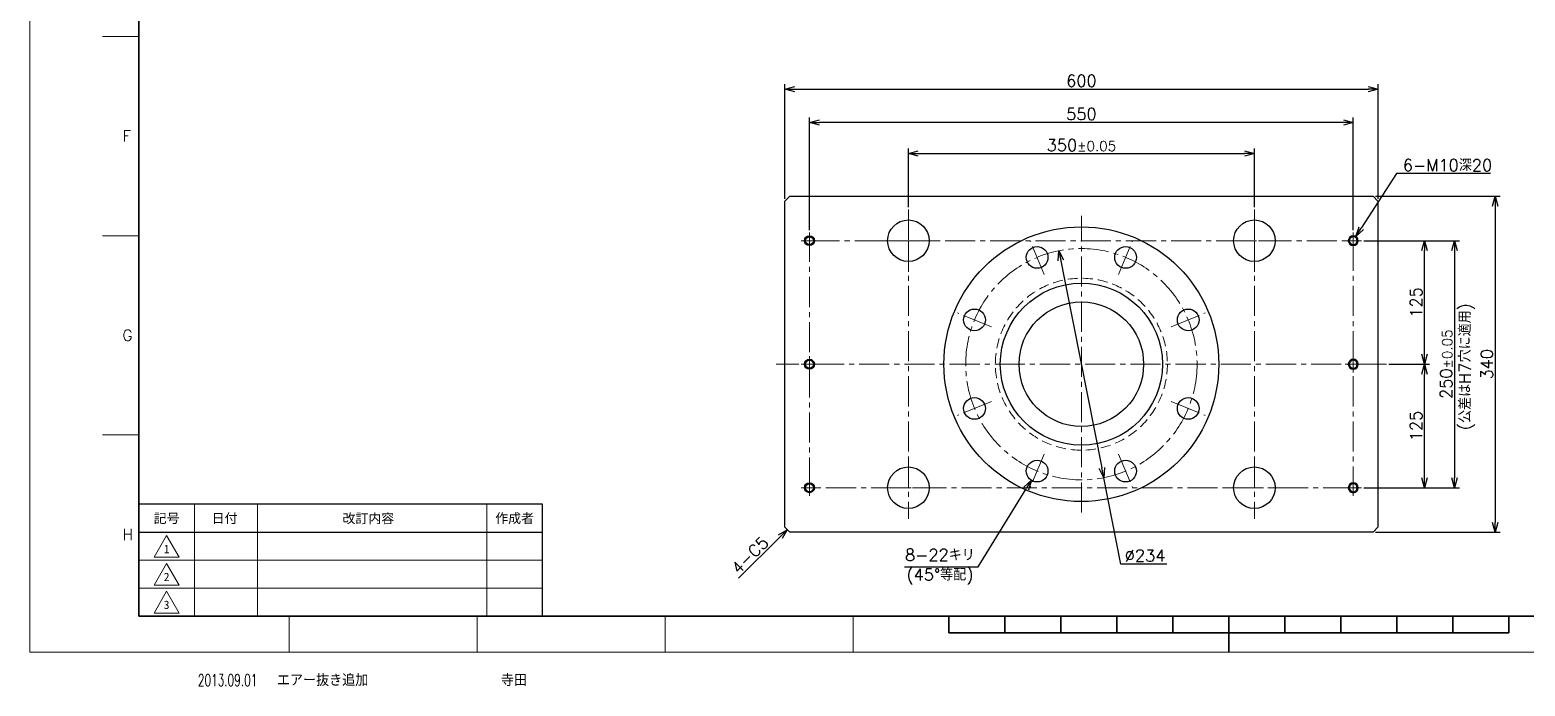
# Model space of a CAD drawing. Header units: millimetres. Extents: x 0 to 2352, y -34 to 1655.
# Drawn here: x 0 to 1512, y -34 to 630 of the extents above; entities that cross this region are included whole.
import ezdxf
from ezdxf import colors
from ezdxf.entities.mleader import LeaderData, LeaderLine
from ezdxf.enums import TextEntityAlignment as Align
from ezdxf.math import Vec2, Vec3

# ---------------------------------------------------------------- set-up
doc = ezdxf.new("R2010")
doc.units = ezdxf.units.MM
doc.header["$LTSCALE"] = 1.6
doc.header["$PDMODE"] = 99
doc.header["$PDSIZE"] = 1
doc.linetypes.add('CENTER2', pattern=[28.575, 19.05, -3.175, 3.175, -3.175])
doc.linetypes.add('HIDDEN', pattern=[9.525, 6.35, -3.175])
for name, color, linetype, lineweight in [('04_HIDDEN', 2, 'HIDDEN', 13), ('05_CENTER', 4, 'CENTER2', 13), ('08_DIM', 3, 'Continuous', 13), ('90_FRAME', 5, 'Continuous', 35)]:
    doc.layers.add(name, color=color, linetype=linetype, lineweight=lineweight)
doc.layers.add('91_BLANK', color=5, linetype='Continuous', lineweight=0, plot=False)
doc.styles.add('KSS_TXT', font='txt.shx', dxfattribs={"bigfont": 'extfont2.shx'})
doc.styles.add('MS_G', font='MS Gothic.ttf')
doc.styles.get("Standard").update_dxf_attribs({"font": 'txt.shx', "bigfont": 'extfont2.shx'})
doc.styles.add('表題用', font='MS PGothic.ttf')
doc.dimstyles.new('KSS_DIM', dxfattribs={"dimscale": 4, "dimtxt": 3, "dimasz": 2.5, "dimexe": 1.25, "dimexo": 0.625, "dimtad": 1, "dimdsep": 46, "dimtxsty": 'KSS_TXT', "dimblk": 'OPEN30', "dimcen": 0, "dimazin": 2, "dimtfac": 0.75, "dimtmove": 0, "dimatfit": 3, "dimldrblk": 'OPEN30', "dimfxl": 1.25, "dimtolj": 1, "dimarcsym": 0})
doc.dimstyles.new('KSS_DIM$3', dxfattribs={"dimscale": 4, "dimtxt": 3, "dimasz": 2.5, "dimexe": 1.25, "dimexo": 0.625, "dimtad": 1, "dimtih": 1, "dimtoh": 1, "dimdsep": 46, "dimtxsty": 'KSS_TXT', "dimblk": 'OPEN30', "dimcen": 0, "dimazin": 2, "dimtfac": 0.75, "dimtofl": 0, "dimtmove": 0, "dimatfit": 3, "dimldrblk": 'OPEN30', "dimfxl": 1.25, "dimtolj": 1, "dimarcsym": 0})

# ---------------------------------------------------------------- blocks, each defined once
blk = doc.blocks.new('AM_BALLOON1')
at = {"transparency": 16777216}
blk.add_circle((0, 0), 5, dxfattribs=at)
blk.add_attdef('B_NUMBER', text='', height=3, dxfattribs=at).set_placement((0, 0), align=Align.MIDDLE_CENTER)
blk = doc.blocks.new('_OPEN')
at = {"color": 0, "linetype": 'ByBlock'}
for p, q in [((-1, 0.17), (0, 0)), ((0, 0), (-1, -0.17)), ((0, 0), (-1, 0))]:
    blk.add_line(p, q, dxfattribs=at)
blk = doc.blocks.new('_Open30')
at = {"color": 0, "linetype": 'ByBlock', "lineweight": -2}
for p, q in [((-1, 0.27), (0, 0)), ((0, 0), (-1, -0.27)), ((0, 0), (-1, 0))]:
    blk.add_line(p, q, dxfattribs=at)
blk = doc.blocks.new('*D154')
at = {"layer": '08_DIM', "color": 0, "lineweight": -2, "transparency": 16777216}
for p, q in [((888.6, 450.5), (888.6, 509.7)), ((898.6, 504.7), (1228.6, 504.7)), ((1238.6, 450.5), (1238.6, 509.7))]:
    blk.add_line(p, q, dxfattribs=at)
at = {"layer": 'Defpoints', "color": 0, "transparency": 16777216}
for p in [(1238.6, 504.7), (888.6, 448), (1238.6, 448)]:
    blk.add_point(p, dxfattribs=at)
at = {"layer": '08_DIM', "color": 0, "lineweight": -2, "transparency": 16777216, "xscale": 10, "yscale": 10, "zscale": 10, "rotation": 180}
blk.add_blockref('_Open30', (888.6, 504.7), dxfattribs=at)
at = {"layer": '08_DIM', "color": 0, "lineweight": -2, "transparency": 16777216, "xscale": 10, "yscale": 10, "zscale": 10}
blk.add_blockref('_Open30', (1238.6, 504.7), dxfattribs=at)
at = {"layer": '08_DIM', "color": 0, "transparency": 16777216, "insert": (1063.6, 513.2), "char_height": 12, "attachment_point": 5, "style": 'KSS_TXT'}
blk.add_mtext('350{\\H10.000000;%%p0.05}', dxfattribs=at)
blk = doc.blocks.new('*D155')
at = {"layer": '08_DIM', "color": 0, "lineweight": -2, "transparency": 16777216}
for p, q in [((788.6, 427.3), (788.6, 541.1)), ((1328.6, 536.1), (798.6, 536.1)), ((1338.6, 427.3), (1338.6, 541.1))]:
    blk.add_line(p, q, dxfattribs=at)
at = {"layer": 'Defpoints', "color": 0, "transparency": 16777216}
for p in [(788.6, 536.1), (788.6, 424.8), (1338.6, 424.8)]:
    blk.add_point(p, dxfattribs=at)
at = {"layer": '08_DIM', "color": 0, "lineweight": -2, "transparency": 16777216, "xscale": 10, "yscale": 10, "zscale": 10, "rotation": 180}
blk.add_blockref('_Open30', (788.6, 536.1), dxfattribs=at)
at = {"layer": '08_DIM', "color": 0, "lineweight": -2, "transparency": 16777216, "xscale": 10, "yscale": 10, "zscale": 10}
blk.add_blockref('_Open30', (1338.6, 536.1), dxfattribs=at)
at = {"layer": '08_DIM', "color": 0, "transparency": 16777216, "insert": (1063.6, 544.7), "char_height": 12, "attachment_point": 5, "style": 'KSS_TXT'}
blk.add_mtext('\\A1;550', dxfattribs=at)
blk = doc.blocks.new('*D156')
at = {"layer": '08_DIM', "color": 0, "lineweight": -2, "transparency": 16777216}
for p, q in [((763.6, 459), (763.6, 574.8)), ((1363.6, 459), (1363.6, 574.8)), ((773.6, 569.8), (1353.6, 569.8))]:
    blk.add_line(p, q, dxfattribs=at)
at = {"layer": 'Defpoints', "color": 0, "transparency": 16777216}
for p in [(1363.6, 569.8), (763.6, 456.5), (1363.6, 456.5)]:
    blk.add_point(p, dxfattribs=at)
at = {"layer": '08_DIM', "color": 0, "lineweight": -2, "transparency": 16777216, "xscale": 10, "yscale": 10, "zscale": 10, "rotation": 180}
blk.add_blockref('_Open30', (763.6, 569.8), dxfattribs=at)
at = {"layer": '08_DIM', "color": 0, "lineweight": -2, "transparency": 16777216, "xscale": 10, "yscale": 10, "zscale": 10}
blk.add_blockref('_Open30', (1363.6, 569.8), dxfattribs=at)
at = {"layer": '08_DIM', "color": 0, "transparency": 16777216, "insert": (1063.6, 578.3), "char_height": 12, "attachment_point": 5, "style": 'KSS_TXT'}
blk.add_mtext('\\A1;600', dxfattribs=at)
blk = doc.blocks.new('*D157')
at = {"layer": '08_DIM', "color": 0, "lineweight": -2, "transparency": 16777216}
for p, q in [((1374.7, 291.5), (1415.6, 291.5)), ((1410.6, 176.5), (1410.6, 281.5)), ((1349.4, 166.5), (1415.6, 166.5))]:
    blk.add_line(p, q, dxfattribs=at)
at = {"layer": 'Defpoints', "color": 0, "transparency": 16777216}
for p in [(1372.2, 291.5), (1410.6, 291.5), (1346.9, 166.5)]:
    blk.add_point(p, dxfattribs=at)
at = {"layer": '08_DIM', "color": 0, "lineweight": -2, "transparency": 16777216, "xscale": 10, "yscale": 10, "zscale": 10}
for p, rotation in [((1410.6, 291.5), 90), ((1410.6, 166.5), 270)]:
    blk.add_blockref('_Open30', p, dxfattribs=dict(at, rotation=rotation))
at = {"layer": '08_DIM', "color": 0, "transparency": 16777216, "insert": (1402.1, 229), "char_height": 12, "attachment_point": 5, "rotation": 90, "style": 'KSS_TXT'}
blk.add_mtext('\\A1;125', dxfattribs=at)
blk = doc.blocks.new('*D158')
at = {"layer": '08_DIM', "color": 0, "lineweight": -2, "transparency": 16777216}
for p, q in [((1349.4, 416.5), (1415.6, 416.5)), ((1410.6, 301.5), (1410.6, 406.5)), ((1374.7, 291.5), (1415.6, 291.5))]:
    blk.add_line(p, q, dxfattribs=at)
at = {"layer": 'Defpoints', "color": 0, "transparency": 16777216}
for p in [(1346.9, 416.5), (1410.6, 416.5), (1372.2, 291.5)]:
    blk.add_point(p, dxfattribs=at)
at = {"layer": '08_DIM', "color": 0, "lineweight": -2, "transparency": 16777216, "xscale": 10, "yscale": 10, "zscale": 10}
for p, rotation in [((1410.6, 416.5), 90), ((1410.6, 291.5), 270)]:
    blk.add_blockref('_Open30', p, dxfattribs=dict(at, rotation=rotation))
at = {"layer": '08_DIM', "color": 0, "transparency": 16777216, "insert": (1402.1, 354), "char_height": 12, "attachment_point": 5, "rotation": 90, "style": 'KSS_TXT'}
blk.add_mtext('\\A1;125', dxfattribs=at)
blk = doc.blocks.new('*D159')
at = {"layer": '08_DIM', "color": 0, "lineweight": -2, "transparency": 16777216}
for p, q in [((1349.4, 416.5), (1446.1, 416.5)), ((1441.1, 406.5), (1441.1, 176.5)), ((1349.4, 166.5), (1446.1, 166.5))]:
    blk.add_line(p, q, dxfattribs=at)
at = {"layer": 'Defpoints', "color": 0, "transparency": 16777216}
for p in [(1346.9, 416.5), (1346.9, 166.5), (1441.1, 166.5)]:
    blk.add_point(p, dxfattribs=at)
at = {"layer": '08_DIM', "color": 0, "lineweight": -2, "transparency": 16777216, "xscale": 10, "yscale": 10, "zscale": 10}
for p, rotation in [((1441.1, 416.5), 90), ((1441.1, 166.5), 270)]:
    blk.add_blockref('_Open30', p, dxfattribs=dict(at, rotation=rotation))
at = {"layer": '08_DIM', "color": 0, "transparency": 16777216, "insert": (1432.6, 291.5), "char_height": 12, "attachment_point": 5, "rotation": 90, "style": 'KSS_TXT'}
blk.add_mtext('250{\\H10.000000;%%p0.05}', dxfattribs=at)
blk = doc.blocks.new('*D160')
at = {"layer": '08_DIM', "color": 0, "lineweight": -2, "transparency": 16777216}
for p, q in [((1361.1, 461.5), (1487.2, 461.5)), ((1482.2, 451.5), (1482.2, 131.5)), ((1361.1, 121.5), (1487.2, 121.5))]:
    blk.add_line(p, q, dxfattribs=at)
at = {"layer": 'Defpoints', "color": 0, "transparency": 16777216}
for p in [(1358.6, 461.5), (1358.6, 121.5), (1482.2, 121.5)]:
    blk.add_point(p, dxfattribs=at)
at = {"layer": '08_DIM', "color": 0, "lineweight": -2, "transparency": 16777216, "xscale": 10, "yscale": 10, "zscale": 10}
for p, rotation in [((1482.2, 461.5), 90), ((1482.2, 121.5), 270)]:
    blk.add_blockref('_Open30', p, dxfattribs=dict(at, rotation=rotation))
at = {"layer": '08_DIM', "color": 0, "transparency": 16777216, "insert": (1473.7, 291.5), "char_height": 12, "attachment_point": 5, "rotation": 90, "style": 'KSS_TXT'}
blk.add_mtext('\\A1;340', dxfattribs=at)
blk = doc.blocks.new('*D162')
at = {"layer": '08_DIM', "color": 0, "lineweight": -2, "transparency": 16777216}
for p, q in [((959, 86.6), (1007.7, 165.5)), ((884.6, 86.6), (959, 86.6))]:
    blk.add_line(p, q, dxfattribs=at)
at = {"layer": 'Defpoints', "color": 0, "transparency": 16777216}
for p in [(1024.6, 192.8), (1013, 174.1)]:
    blk.add_point(p, dxfattribs=at)
at = {"layer": '08_DIM', "color": 0, "lineweight": -2, "transparency": 16777216, "xscale": 10, "yscale": 10, "zscale": 10, "rotation": 58.28259455527544}
blk.add_blockref('_Open30', (1013, 174.1), dxfattribs=at)
at = {"layer": '08_DIM', "color": 0, "transparency": 16777216, "insert": (920.5, 86.6), "char_height": 12, "attachment_point": 5, "style": 'KSS_TXT'}
blk.add_mtext('\\A1;8-22キリ\\P(45°等配)', dxfattribs=at)
blk = doc.blocks.new('*D167')
at = {"layer": '08_DIM', "color": 0, "lineweight": -2, "transparency": 16777216}
for p, q in [((1382.2, 484.4), (1346.7, 429.1)), ((1477.4, 484.4), (1382.2, 484.4))]:
    blk.add_line(p, q, dxfattribs=at)
at = {"layer": 'Defpoints', "color": 0, "transparency": 16777216}
for p in [(1335.8, 412.3), (1341.3, 420.7)]:
    blk.add_point(p, dxfattribs=at)
at = {"layer": '08_DIM', "color": 0, "lineweight": -2, "transparency": 16777216, "xscale": 10, "yscale": 10, "zscale": 10, "rotation": 237.2220402260348}
blk.add_blockref('_Open30', (1341.3, 420.7), dxfattribs=at)
at = {"layer": '08_DIM', "color": 0, "transparency": 16777216, "insert": (1433.9, 492.9), "char_height": 12, "attachment_point": 5, "style": 'KSS_TXT'}
blk.add_mtext('\\A1;6-M10深20', dxfattribs=at)
blk = doc.blocks.new('*D168')
at = {"layer": '08_DIM', "color": 0, "lineweight": -2, "transparency": 16777216}
blk.add_line((759, 116.9), (716.9, 74.9), dxfattribs=at)
at = {"layer": 'Defpoints', "color": 0, "transparency": 16777216}
for p in [(766.1, 124), (702.5, 60.4), (702.5, 60.4)]:
    blk.add_point(p, dxfattribs=at)
at = {"layer": '08_DIM', "color": 0, "lineweight": -2, "transparency": 16777216, "xscale": 10, "yscale": 10, "zscale": 10, "rotation": 45.00000000000003}
blk.add_blockref('_Open30', (766.1, 124), dxfattribs=at)
at = {"layer": '08_DIM', "color": 0, "transparency": 16777216, "insert": (728.2, 98.2), "char_height": 12, "attachment_point": 5, "rotation": 45, "style": 'KSS_TXT'}
blk.add_mtext('\\A1;4-C5', dxfattribs=at)
blk = doc.blocks.new('M10Tz')
at = {"color": 0}
for radius in [5, 4]:
    blk.add_circle((0, 0), radius, dxfattribs=at)
at = {"layer": '05_CENTER'}
for p, q in [((8.3, 0), (-8.3, 0)), ((0, -8.3), (0, 8.3))]:
    blk.add_line(p, q, dxfattribs=at)
blk = doc.blocks.new('*D185')
at = {"layer": '08_DIM', "color": 0, "lineweight": -2, "transparency": 16777216}
for p, q in [((1040.9, 406.3), (1084.3, 186.5)), ((1103.5, 89.3), (1086.2, 176.7)), ((1150, 89.3), (1103.5, 89.3))]:
    blk.add_line(p, q, dxfattribs=at)
at = {"layer": 'Defpoints', "color": 0, "transparency": 16777216}
for p in [(1040.9, 406.3), (1086.2, 176.7)]:
    blk.add_point(p, dxfattribs=at)
at = {"layer": '08_DIM', "color": 0, "lineweight": -2, "transparency": 16777216, "xscale": 10, "yscale": 10, "zscale": 10}
for p, rotation in [((1040.9, 406.3), 101.1756087693219), ((1086.2, 176.7), 281.1756087693219)]:
    blk.add_blockref('_Open30', p, dxfattribs=dict(at, rotation=rotation))
at = {"layer": '08_DIM', "color": 0, "transparency": 16777216, "insert": (1128, 97.8), "char_height": 12, "attachment_point": 5, "style": 'KSS_TXT'}
blk.add_mtext('\\A1;%%C234', dxfattribs=at)

msp = doc.modelspace()

# ---------------------------------------------------------------- linework, layer by layer
at = {"color": 0}
msp.add_lwpolyline([(768.551, 461.504), (1358.551, 461.504), (1363.551, 456.504), (1363.551, 126.504), (1358.551, 121.504), (768.551, 121.504), (763.551, 126.504), (763.551, 456.504)], close=True, dxfattribs=at)
for centre, radius in [((888.551, 416.504), 21), ((1063.551, 291.504), 139), ((1238.551, 416.504), 21), ((1018.777, 399.598), 11), ((1108.325, 399.598), 11), ((1063.551, 291.504), 82), ((1063.551, 291.504), 63), ((955.457, 336.278), 11), ((1171.645, 336.278), 11), ((955.457, 246.73), 11), ((1171.645, 246.73), 11), ((888.551, 166.504), 21), ((1018.777, 183.411), 11), ((1108.325, 183.411), 11), ((1238.551, 166.504), 21)]:
    msp.add_circle(centre, radius, dxfattribs=at)
at = {"layer": '04_HIDDEN'}
msp.add_circle((1063.551, 291.504), 87, dxfattribs=at)
at = {"layer": '05_CENTER'}
for p, q in [((888.551, 448.004), (888.551, 385.004)), ((1063.551, 141.456), (1063.551, 441.553)), ((1238.551, 448.004), (1238.551, 385.004)), ((857.051, 416.504), (920.051, 416.504)), ((888.551, 416.504), (888.551, 166.504)), ((1025.881, 382.447), (1011.672, 416.75)), ((1101.22, 382.447), (1115.429, 416.75)), ((1207.051, 416.504), (1270.051, 416.504)), ((1238.551, 416.504), (1238.551, 166.504)), ((972.609, 329.174), (938.305, 343.383)), ((1154.493, 329.174), (1188.797, 343.383)), ((1372.191, 291.504), (754.911, 291.504)), ((972.609, 253.835), (938.305, 239.626)), ((1154.493, 253.835), (1188.797, 239.626)), ((888.551, 198.004), (888.551, 135.004)), ((1025.881, 200.562), (1011.672, 166.259)), ((1101.22, 200.562), (1115.429, 166.259)), ((1238.551, 198.004), (1238.551, 135.004)), ((857.051, 166.504), (920.051, 166.504)), ((1207.051, 166.504), (1270.051, 166.504))]:
    msp.add_line(p, q, dxfattribs=at)
msp.add_lwpolyline([(788.551, 416.504), (1338.551, 416.504), (1338.551, 166.504), (788.551, 166.504)], close=True, dxfattribs=at)
msp.add_circle((1063.551, 291.504), 117, dxfattribs=at)
at = {"layer": '90_FRAME', "color": 4, "lineweight": 13}
for p, q in [((110.322, 623.192), (73.51, 623.192)), ((110.322, 421.56), (73.51, 421.56)), ((110.322, 219.928), (73.51, 219.928)), ((262.346, 0), (262.346, 36.647)), ((452.437, 0), (452.437, 36.647)), ((642.528, 0), (642.528, 36.647)), ((832.619, 0), (832.619, 36.647))]:
    msp.add_line(p, q, dxfattribs=at)
at = {"layer": '90_FRAME', "color": 0, "lineweight": 13}
for p, q in [((166.322, 36.647), (166.322, 149.79)), ((230.322, 36.647), (230.322, 149.79)), ((462.322, 36.647), (462.322, 149.79)), ((110.322, 93.219), (518.322, 93.219)), ((110.322, 64.933), (518.322, 64.933))]:
    msp.add_line(p, q, dxfattribs=at)
at = {"layer": '90_FRAME', "color": 0, "lineweight": 25}
msp.add_line((110.322, 121.504), (518.322, 121.504), dxfattribs=at)
at = {"layer": '90_FRAME'}
for p, q in [((929.632, 19.657), (929.632, 36.647)), ((986.266, 19.657), (986.266, 36.647)), ((1042.899, 19.657), (1042.899, 36.647)), ((1099.533, 19.657), (1099.533, 36.647)), ((1156.167, 19.657), (1156.167, 36.647)), ((1212.8, 0), (1212.8, 36.647)), ((1269.434, 19.657), (1269.434, 36.647)), ((1326.068, 19.657), (1326.068, 36.647)), ((1382.701, 19.657), (1382.701, 36.647)), ((1439.335, 19.657), (1439.335, 36.647)), ((1495.969, 19.657), (1495.969, 36.647)), ((929.632, 19.657), (1495.969, 19.657))]:
    msp.add_line(p, q, dxfattribs=at)
msp.add_lwpolyline([(110.322, 36.647), (2315.279, 36.647), (2315.279, 1613), (110.322, 1613)], close=True, dxfattribs=at)
at = {"layer": '90_FRAME', "color": 0, "lineweight": 25}
msp.add_lwpolyline([(110.322, 36.647), (518.322, 36.647), (518.322, 149.79), (110.322, 149.79)], close=True, dxfattribs=at)
at = {"layer": '90_FRAME', "color": 0, "lineweight": 13}
for points in [[(125.594, 96.223), (138.322, 118.269), (151.051, 96.223), (125.594, 96.223)], [(125.594, 67.937), (138.322, 89.984), (151.051, 67.937), (125.594, 67.937)], [(125.594, 39.652), (138.322, 61.698), (151.051, 39.652), (125.594, 39.652)]]:
    msp.add_lwpolyline(points, dxfattribs=at)
at = {"layer": '91_BLANK'}
msp.add_lwpolyline([(0, 0), (2352.09, 0), (2352.09, 1655.492), (0, 1655.492)], close=True, dxfattribs=at)

# ---------------------------------------------------------------- block references
for p in [(788.551, 416.504), (788.551, 291.504), (788.551, 166.504)]:
    msp.add_blockref('M10Tz', p)
at = {"xscale": -1}
for p in [(1338.551, 416.504), (1338.551, 291.504), (1338.551, 166.504)]:
    msp.add_blockref('M10Tz', p, dxfattribs=at)

# ---------------------------------------------------------------- texts
at = {"layer": '08_DIM', "insert": (1445.524, 224.855), "char_height": 12, "attachment_point": 1, "rotation": 90}
msp.add_mtext('(公差はH7穴に適用)', dxfattribs=at)
at = {"layer": '90_FRAME', "color": 0, "lineweight": 13, "style": 'KSS_TXT'}
for s, p in [('F', (93.599, 522.376)), ('G', (93.599, 320.744)), ('H', (93.599, 119.111))]:
    msp.add_text(s, height=11.36, dxfattribs=at).set_placement(p, align=Align.MIDDLE_LEFT)
at = {"layer": '90_FRAME', "color": 0, "style": '表題用'}
for s, p in [('記号', (138.322, 135.647)), ('日付', (196.948, 135.647)), ('作成者', (490.322, 135.647))]:
    msp.add_text(s, height=9.6, dxfattribs=at).set_placement(p, align=Align.MIDDLE_CENTER)
msp.add_text('改訂内容', height=9.6, dxfattribs=at).set_placement((342.322, 135.647), align=Align.MIDDLE)
at = {"layer": '90_FRAME', "color": 0, "lineweight": 13, "style": 'MS_G'}
for s, p in [('1', (138.322, 104.533)), ('2', (138.322, 76.247)), ('3', (138.322, 47.962))]:
    msp.add_text(s, height=8.486, dxfattribs=at).set_placement(p, align=Align.MIDDLE)
at = {"layer": '90_FRAME', "color": 3, "lineweight": 13, "width": 0.65}
msp.add_text('2013.09.01', height=12, dxfattribs=at).set_placement((169.907, -34.168))
at = {"layer": '90_FRAME', "color": 3, "lineweight": 13}
for s, p in [('エアー抜き追加', (249.873, -34.168)), ('寺田', (476.42, -34.168))]:
    msp.add_text(s, height=12, dxfattribs=at).set_placement(p)

# ---------------------------------------------------------------- dimensions: what is measured, and where the dimension line sits
at = {"layer": '08_DIM'}
for base, p1, p2, picture, middle in [((1363.551, 569.814), (763.551, 456.504), (1363.551, 456.504), '*D156', (1063.551, 578.314)), ((788.551, 536.143), (1338.551, 424.845), (788.551, 424.845), '*D155', (1063.551, 544.66))]:
    dim = msp.add_linear_dim(base=base, p1=p1, p2=p2, dimstyle='KSS_DIM', dxfattribs=at)
    dim.commit()
    dim.dimension.update_dxf_attribs({"geometry": picture, "text_midpoint": middle})
dim = msp.add_linear_dim(base=(1238.551, 504.717), p1=(888.551, 448.004), p2=(1238.551, 448.004), dimstyle='KSS_DIM', override={"dimpost": '', "dimtol": 1, "dimlim": 0, "dimtp": 0.05, "dimtm": 0.05, "dimtfac": 0.833333, "dimtdec": 2, "dimtolj": 0, "dimtzin": 8}, dxfattribs=at)
dim.commit()
dim.dimension.update_dxf_attribs({"geometry": '*D154', "text_midpoint": (1063.551, 513.225)})
for p1, p2, text, override, picture, middle in [((1335.844, 412.301), (1341.258, 420.708), '6-M<>深20', {"dimpost": '<>', "dimtix": 1}, '*D167', (1433.94, 484.354)), ((1024.56, 192.768), (1012.994, 174.053), '8-<>', {"dimpost": '<>キリ\\X(45°等配)', "dimtix": 1}, '*D162', (920.527, 86.639))]:
    dim = msp.add_diameter_dim_2p(p1=p1, p2=p2, text=text, dimstyle='KSS_DIM$3', override=override, dxfattribs=at)
    dim.commit()
    dim.dimension.update_dxf_attribs({"geometry": picture, "text_midpoint": middle, "dimtype": 163})
for base, p1, p2, picture, middle in [((1482.214, 121.504), (1358.551, 461.504), (1358.551, 121.504), '*D160', (1473.714, 291.504)), ((1410.57, 416.504), (1372.191, 291.504), (1346.892, 416.504), '*D158', (1402.062, 354.004)), ((1410.57, 291.504), (1346.892, 166.504), (1372.191, 291.504), '*D157', (1402.062, 229.004))]:
    dim = msp.add_linear_dim(base=base, p1=p1, p2=p2, angle=90, dimstyle='KSS_DIM', dxfattribs=at)
    dim.commit()
    dim.dimension.update_dxf_attribs({"geometry": picture, "text_midpoint": middle})
dim = msp.add_linear_dim(base=(1441.059, 166.504), p1=(1346.892, 416.504), p2=(1346.892, 166.504), angle=90, dimstyle='KSS_DIM', override={"dimpost": '', "dimtol": 1, "dimlim": 0, "dimtp": 0.05, "dimtm": 0.05, "dimtfac": 0.833333, "dimtdec": 2, "dimtolj": 0, "dimtzin": 8}, dxfattribs=at)
dim.commit()
dim.dimension.update_dxf_attribs({"geometry": '*D159', "text_midpoint": (1432.55, 291.504)})
dim = msp.add_diameter_dim_2p(p1=(1040.874, 406.286), p2=(1086.228, 176.723), dimstyle='KSS_DIM$3', override={"dimscale": 4, "dimpost": '%%C<>', "dimtix": 1, "dimatfit": 2, "dimarcsym": 1}, dxfattribs=at)
dim.commit()
dim.dimension.update_dxf_attribs({"geometry": '*D185', "text_midpoint": (1127.993, 89.331), "dimtype": 163})
dim = msp.add_aligned_dim(p1=(766.051, 124.004), p2=(702.479, 60.433), distance=0, text='4-C5', dimstyle='KSS_DIM', override={"dimse1": 1, "dimse2": 1, "dimsd2": 1}, dxfattribs=at)
dim.commit()
dim.dimension.update_dxf_attribs({"geometry": '*D168', "text_midpoint": (728.249, 98.235)})

# ---------------------------------------------------------------- leaders
ml = msp.add_multileader_block('Standard', dxfattribs=at)
ml.set_content('AM_BALLOON1', color=256, scale=5)
ml.set_attribute('B_NUMBER', '20', width=0)
ml.set_leader_properties(color=256, linetype='ByLayer', lineweight=-1)
ml.set_arrow_properties(name='OPEN')
ml.build(insert=Vec2(0, 0))
ml.multileader.update_dxf_attribs({"leader_type": 0, "has_dogleg": 0, "text_right_attachment_type": 6, "dogleg_length": 0, "arrow_head_size": 10, "scale": 2.5, "block_connection_type": 1})
ctx = ml.context
ctx.base_point, ctx.scale, ctx.char_height, ctx.arrow_head_size, ctx.landing_gap_size, ctx.plane_origin = Vec3(391.849, 1430.948), 2.5, 20, 10, 10, Vec3(391.849, 1430.948)
ctx.right_attachment, ctx.attachment_type = 6, 1
notes = []
notes.append((ctx, [(0, (0, 0, 0), (0, 0), (1, 0), 1, [])]))
ctx.block.insert = Vec3(391.849, 1430.948)
for ctx, leaders in notes:
    for number, flags, end, landing, length, lines in leaders:
        leader = LeaderData()
        leader.index, (leader.has_last_leader_line, leader.has_dogleg_vector, leader.attachment_direction) = number, flags
        leader.last_leader_point, leader.dogleg_vector, leader.dogleg_length = Vec3(end), Vec3(landing), length
        for number, points, colour, breaks in lines:
            line = LeaderLine()
            line.index, line.vertices, line.color, line.breaks = number, Vec3.list(points), colors.encode_raw_color(colour), breaks
            leader.lines.append(line)
        ctx.leaders.append(leader)

doc.saveas('drawing.dxf')
